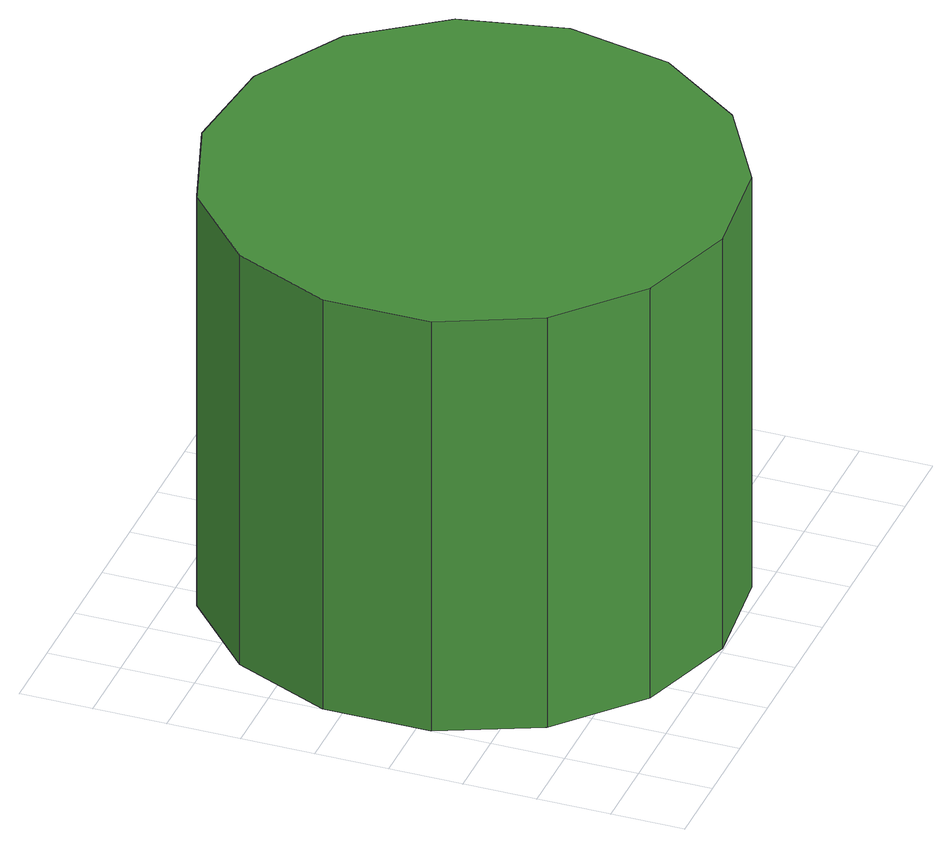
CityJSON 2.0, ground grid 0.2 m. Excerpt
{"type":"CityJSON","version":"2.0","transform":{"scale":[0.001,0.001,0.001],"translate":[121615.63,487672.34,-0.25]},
"CityObjects":{
"tree1":{"type":"SolitaryVegetationObject","attributes":{"function":"something"},"geometry":[{"type":"MultiSurface","lod":"1","boundaries":[[[0,1,2,3,4,5,6,7,8,9,10,11,12,13,14]],[[15,16,17,18,19,20,21,22,23,24,25,26,27,28,29]],[[0,29,28,1]],[[1,28,27,2]],[[2,27,26,3]],[[3,26,25,4]],[[4,25,24,5]],[[5,24,23,6]],[[6,23,22,7]],[[7,22,21,8]],[[8,21,20,9]],[[9,20,19,10]],[[10,19,18,11]],[[11,18,17,12]],[[12,17,16,13]],[[13,16,15,14]],[[14,15,29,0]]]}]}
},
"vertices":[
[1404,708,1238],[1343,996,1238],[1170,1234,1238],[915,1381,1238],[622,1412,1238],[342,1321,1238],[123,1124,1238],[3,855,1238],[3,561,1238],[123,292,1238],[342,95,1238],[622,4,1238],[915,34,1238],[1170,182,1238],[1343,420,1238],[1343,420,1],[1170,182,1],[915,34,1],[622,4,1],[342,95,1],[123,292,1],[3,561,1],[3,855,1],[123,1124,1],[342,1321,1],[622,1412,1],[915,1381,1],[1170,1234,1],[1343,996,1],[1404,708,1]
]}
